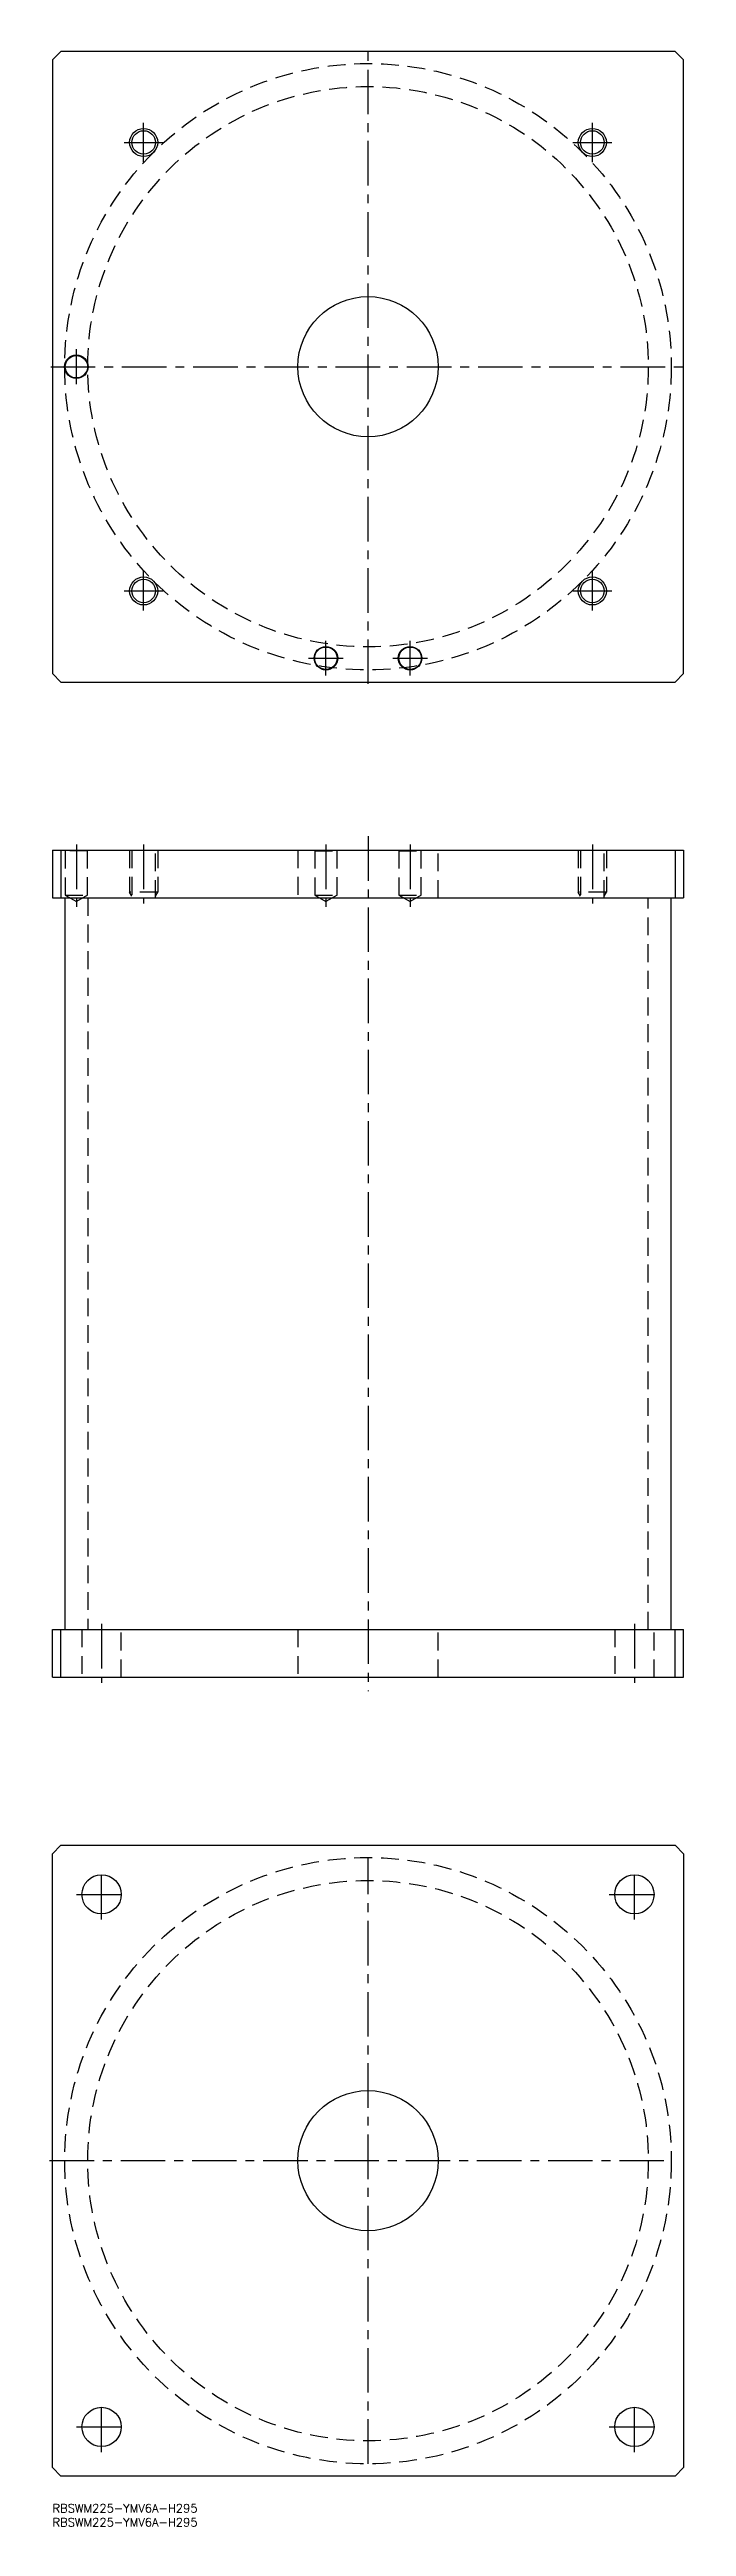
# Model space of a CAD drawing. Extents: x -1 to 226, y -8 to 876.
import ezdxf

# ---------------------------------------------------------------- set-up
doc = ezdxf.new("R2010")
doc.units = 0
doc.header["$LTSCALE"] = 0.5
doc.linetypes.add('CENTER', pattern=[50.8, 31.75, -6.35, 6.35, -6.35])
doc.linetypes.add('DASHED', pattern=[19.05, 12.7, -6.35])
for name, color, linetype in [('MSM_CENTER', 1, 'CENTER'), ('MSM_CONTINUOUS', 7, 'CONTINUOUS'), ('MSM_DASHED', 4, 'DASHED'), ('MSM_NARROW', 5, 'CONTINUOUS'), ('MSM_PART_NUMBER', 7, 'CONTINUOUS')]:
    doc.layers.add(name, color=color, linetype=linetype)
doc.styles.get("Standard").update_dxf_attribs({"font": 'txt.shx', "height": 3, "bigfont": 'bigfont.shx'})

# ---------------------------------------------------------------- blocks, each defined once
blk = doc.blocks.new('*U4')
at = {"layer": 'MSM_PART_NUMBER'}
blk.add_text('RBSWM225-YMV6A-H295', height=3, dxfattribs=at).set_placement((0, -3))
blk = doc.blocks.new('*U5')
at = {"layer": 'MSM_PART_NUMBER'}
blk.add_text('RBSWM225-YMV6A-H295', height=3, dxfattribs=at).set_placement((0, -8))

msp = doc.modelspace()

# ---------------------------------------------------------------- linework, layer by layer
at = {"layer": 'MSM_CENTER'}
for p, q in [((112.5, 649.35), (112.5, 875.65)), ((32.5, 835.5), (32.5, 849.5)), ((192.5, 835.5), (192.5, 849.5)), ((25.5, 842.5), (39.5, 842.5)), ((185.5, 842.5), (199.5, 842.5)), ((-0.65, 762.5), (226.06, 762.5)), ((8.5, 756.3), (8.5, 768.7)), ((32.5, 675.5), (32.5, 689.5)), ((192.5, 675.5), (192.5, 689.5)), ((25.5, 682.5), (39.5, 682.5)), ((185.5, 682.5), (199.5, 682.5)), ((97.5, 652.3), (97.5, 664.7)), ((127.5, 652.3), (127.5, 664.7)), ((91.3, 658.5), (103.7, 658.5)), ((121.3, 658.5), (133.7, 658.5)), ((112.5, 595), (112.5, 290)), ((8.5, 592), (8.5, 569.69)), ((32.5, 592), (32.5, 571)), ((97.5, 592), (97.5, 569.69)), ((127.5, 592), (127.5, 569.69)), ((192.5, 592), (192.5, 571)), ((17.5, 314), (17.5, 293)), ((207.5, 314), (207.5, 293)), ((112.5, 14.35), (112.5, 230.65)), ((17.5, 208.5), (17.5, 226.5)), ((207.5, 208.5), (207.5, 226.5)), ((8.5, 217.5), (26.5, 217.5)), ((198.5, 217.5), (216.5, 217.5)), ((-1.06, 122.5), (220.65, 122.5)), ((17.5, 18.5), (17.5, 36.5)), ((207.5, 18.5), (207.5, 36.5)), ((8.5, 27.5), (26.5, 27.5)), ((198.5, 27.5), (216.5, 27.5))]:
    msp.add_line(p, q, dxfattribs=at)
at = {"layer": 'MSM_CONTINUOUS'}
for p, q in [((3, 875), (0, 872)), ((222, 875), (3, 875)), ((225, 872), (222, 875)), ((0, 872), (0, 653)), ((225, 653), (225, 872)), ((0, 653), (3, 650)), ((3, 650), (222, 650)), ((222, 650), (225, 653)), ((0, 590), (225, 590)), ((0, 590), (0, 573)), ((3, 590), (3, 573)), ((222, 590), (222, 573)), ((225, 590), (225, 573)), ((0, 573), (225, 573)), ((4.35, 573), (4.35, 312)), ((220.65, 312), (220.65, 573)), ((0, 312), (225, 312)), ((0, 295), (0, 312)), ((3, 295), (3, 312)), ((222, 295), (222, 312)), ((225, 295), (225, 312)), ((0, 295), (225, 295)), ((0, 232), (3, 235)), ((0, 13), (0, 232)), ((3, 235), (222, 235)), ((222, 235), (225, 232)), ((225, 232), (225, 13)), ((3, 10), (0, 13)), ((222, 10), (3, 10)), ((225, 13), (222, 10))]:
    msp.add_line(p, q, dxfattribs=at)
for centre, radius in [((32.5, 842.5), 4.19), ((192.5, 842.5), 4.19), ((112.5, 762.5), 25), ((8.5, 762.5), 4.2), ((8.5, 762.5), 4), ((32.5, 682.5), 4.19), ((192.5, 682.5), 4.19), ((97.5, 658.5), 4.2), ((97.5, 658.5), 4), ((127.5, 658.5), 4.2), ((127.5, 658.5), 4), ((17.5, 217.5), 7), ((207.5, 217.5), 7), ((112.5, 122.5), 25), ((17.5, 27.5), 7), ((207.5, 27.5), 7)]:
    msp.add_circle(centre, radius, dxfattribs=at)
at = {"layer": 'MSM_DASHED'}
for p, q in [((4.3, 590), (4.5, 589.8)), ((4.5, 589.8), (4.5, 574)), ((12.5, 589.8), (4.5, 589.8)), ((12.5, 589.8), (12.7, 590)), ((12.5, 574), (12.5, 589.8)), ((27.5, 590), (27.5, 575)), ((28.31, 590), (28.31, 573)), ((36.69, 573), (36.69, 590)), ((37.5, 590), (37.5, 575)), ((87.5, 590), (87.5, 573)), ((93.3, 590), (93.5, 589.8)), ((93.5, 589.8), (93.5, 574)), ((93.5, 589.8), (101.5, 589.8)), ((101.5, 589.8), (101.7, 590)), ((101.5, 574), (101.5, 589.8)), ((123.3, 590), (123.5, 589.8)), ((123.5, 589.8), (123.5, 574)), ((123.5, 589.8), (131.5, 589.8)), ((131.5, 589.8), (131.7, 590)), ((131.5, 574), (131.5, 589.8)), ((137.5, 573), (137.5, 590)), ((187.5, 590), (187.5, 575)), ((188.31, 590), (188.31, 573)), ((196.69, 573), (196.69, 590)), ((197.5, 590), (197.5, 575)), ((37.5, 575), (27.5, 575)), ((28.31, 573.59), (27.5, 575)), ((36.69, 573.59), (37.5, 575)), ((197.5, 575), (187.5, 575)), ((188.31, 573.59), (187.5, 575)), ((196.69, 573.59), (197.5, 575)), ((4.5, 574), (8.5, 571.69)), ((4.5, 574), (12.5, 574)), ((12.5, 574), (8.5, 571.69)), ((12.55, 573), (12.55, 312)), ((93.5, 574), (97.5, 571.69)), ((93.5, 574), (101.5, 574)), ((101.5, 574), (97.5, 571.69)), ((123.5, 574), (127.5, 571.69)), ((123.5, 574), (131.5, 574)), ((131.5, 574), (127.5, 571.69)), ((212.45, 312), (212.45, 573)), ((10.5, 312), (10.5, 295)), ((24.5, 295), (24.5, 312)), ((87.5, 312), (87.5, 295)), ((137.5, 295), (137.5, 312)), ((200.5, 312), (200.5, 295)), ((214.5, 295), (214.5, 312))]:
    msp.add_line(p, q, dxfattribs=at)
for centre, radius in [((112.5, 762.5), 108.15), ((112.5, 762.5), 99.95), ((112.5, 122.5), 108.15), ((112.5, 122.5), 99.95)]:
    msp.add_circle(centre, radius, dxfattribs=at)
at = {"layer": 'MSM_NARROW'}
for centre in [(32.5, 842.5), (192.5, 842.5), (32.5, 682.5), (192.5, 682.5)]:
    msp.add_circle(centre, 5, dxfattribs=at)

# ---------------------------------------------------------------- block references
at = {"layer": 'MSM_CONTINUOUS'}
for name in ['*U4', '*U5']:
    msp.add_blockref(name, (0, 0), dxfattribs=at)

doc.saveas('drawing.dxf')
